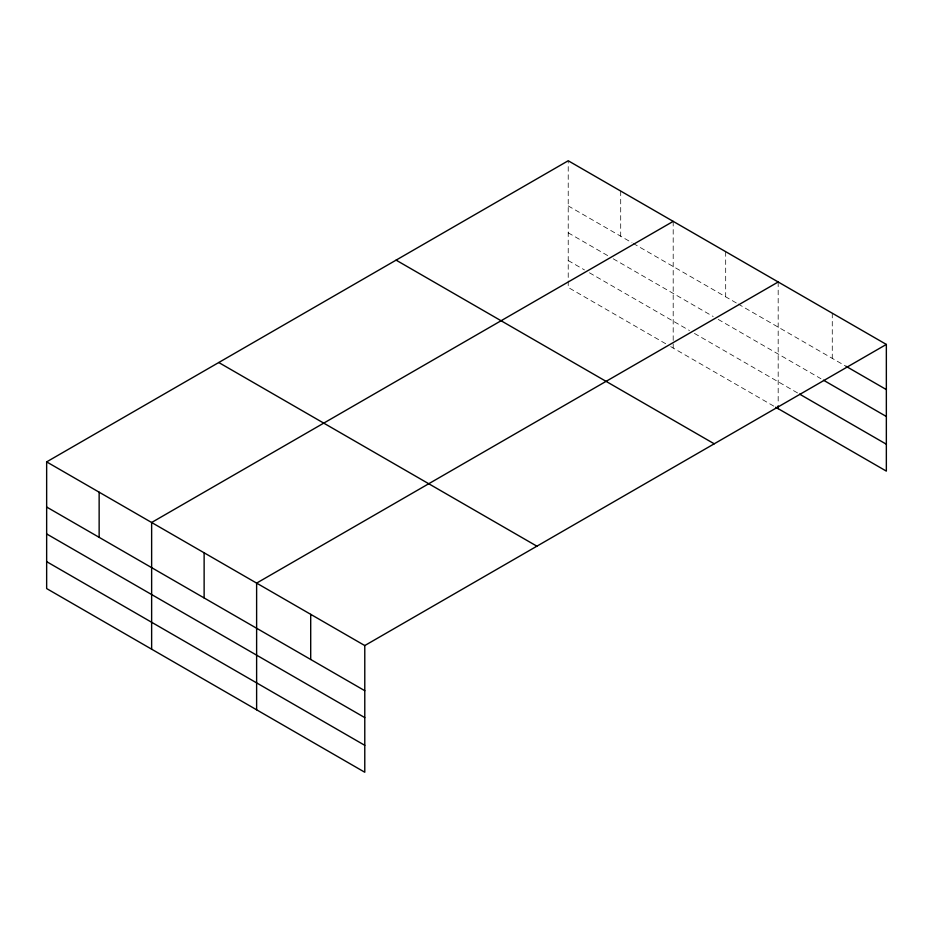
<?xml version="1.0" encoding="UTF-8"?>
<svg xmlns="http://www.w3.org/2000/svg" width="933" height="933" viewBox="0 0 933 933"><rect width="100%" height="100%" fill="white"/><g stroke="black" fill="none" stroke-linecap="round" stroke-linejoin="round"><path stroke-width="0.7" stroke-dasharray="4.67 3.5" d="M568.22 205.913L631.956 242.708M633.204 243.431L736.942 303.318M738.19 304.041L846.103 366.342M568.22 232.818L608.211 255.91M613.214 258.791L713.197 316.52M718.188 319.401L820.947 378.728M568.22 260.54L584.466 269.917M589.458 272.798L689.452 330.527M694.444 333.419L798.31 393.376M665.695 343.729L568.22 287.446L568.22 160.756M670.699 346.609L774.437 406.508M832.271 313.208L832.271 358.354M778.18 281.988L778.18 404.421M725.687 251.677L725.687 296.822M673.194 221.378L673.194 348.056M620.702 191.067L620.702 236.212"/><path stroke-width="1.4" d="M886.35 344.429L568.22 160.756L46.65 461.882L46.65 588.571L364.78 772.244L364.78 645.554L886.35 344.429L886.35 471.118L775.685 407.22M673.194 221.378L151.636 522.492L151.636 649.181M778.18 281.988L256.622 583.113L256.622 709.791M846.103 366.342L886.35 389.586M823.466 380.186L886.35 416.491M799.569 394.111L886.35 444.213M396.093 260.132L714.235 443.805M218.765 362.517L536.907 546.19M46.65 461.882L364.78 645.554M46.65 507.027L364.78 690.7M46.65 533.933L364.78 717.605M46.65 561.654L364.78 745.327M778.18 405.832L778.18 408.666M310.701 614.334L310.701 659.479M204.129 552.803L204.129 597.948M99.143 492.192L99.143 537.338"/></g></svg>
